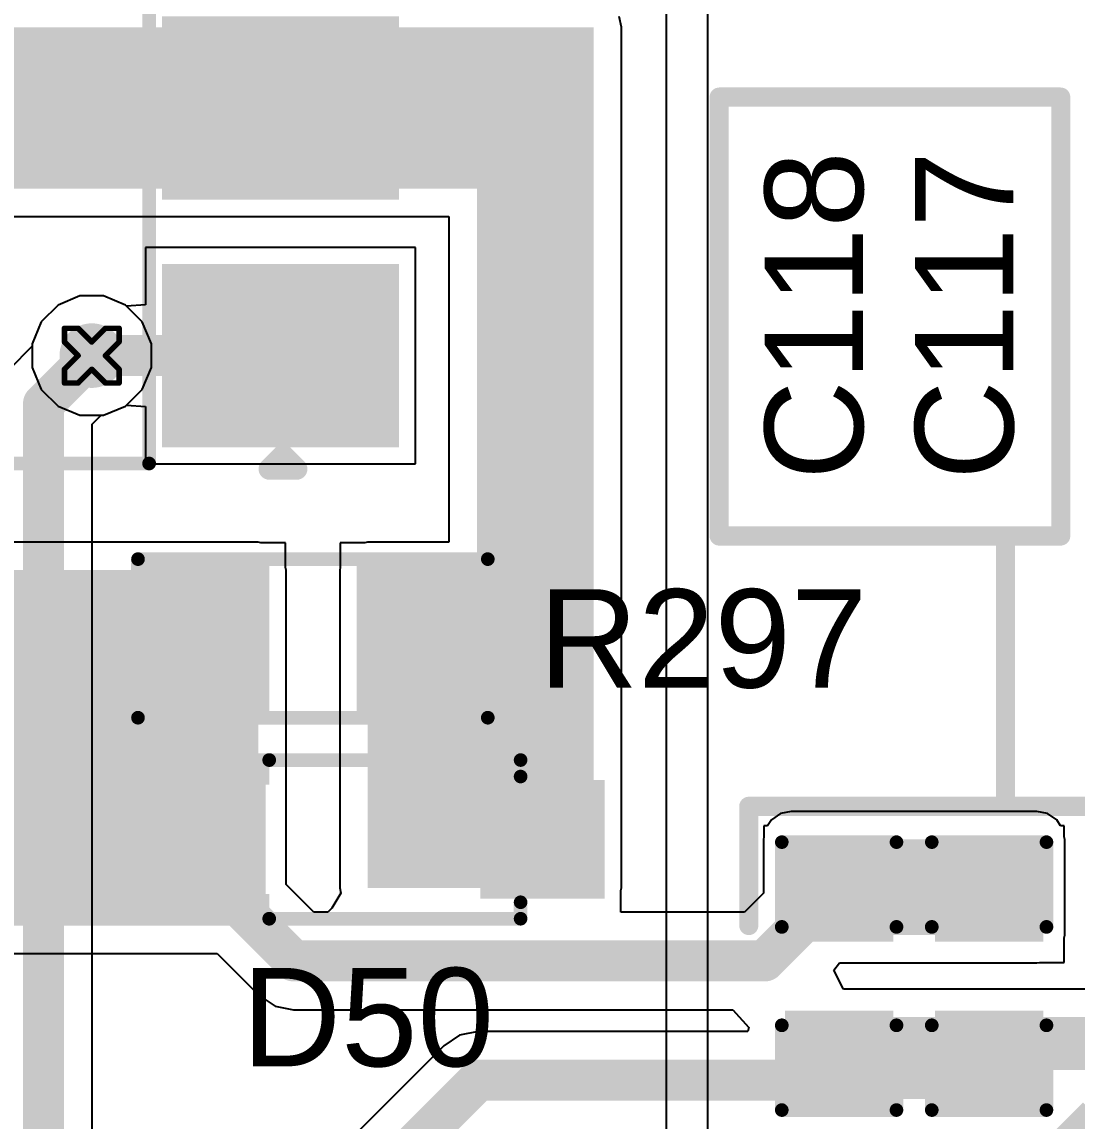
# Model space of a CAD drawing. Header units: inches. Extents: x -11 to 5379, y 0 to 5429.
# Drawn here: x 300.35 to 310.16, y 21.72 to 31.94 of the extents above; entities that cross this region are included whole.
import ezdxf

# ---------------------------------------------------------------- set-up
doc = ezdxf.new("R2010")
doc.units = ezdxf.units.IN
for name, color, linetype in [('Bottom Layer', 5, 'Continuous'), ('Drill Drawing', 1, 'Continuous'), ('GND', 16, 'Continuous'), ('PWR', 76, 'Continuous'), ('Top Layer', 1, 'Continuous'), ('Top Overlay', 2, 'Continuous'), ('Top Paste', 8, 'Continuous'), ('Top Solder', 216, 'Continuous'), ('Via Holes', 16, 'Continuous')]:
    doc.layers.add(name, color=color, linetype=linetype)
doc.styles.add('Arial', font='', dxfattribs={"height": 0.2})
doc.styles.get('Arial').set_extended_font_data('Arial')

# ---------------------------------------------------------------- blocks, each defined once
blk = doc.blocks.new('PZT3904T1G_114')
at = {"layer": 'Top Layer'}
for points in [[(-1.9, 4.05), (1.9, 4.05), (1.9, 2.05), (-1.9, 2.05)], [(-3.05, -2.05), (-1.55, -2.05), (-1.55, -4.05), (-3.05, -4.05)], [(-0.75, -2.05), (0.75, -2.05), (0.75, -4.05), (-0.75, -4.05)], [(1.55, -2.05), (3.05, -2.05), (3.05, -4.05), (1.55, -4.05)]]:
    blk.add_hatch(color=1, dxfattribs=at).paths.add_polyline_path(points)
at = {"layer": 'Top Paste'}
for points in [[(-1.9, 4.05), (1.9, 4.05), (1.9, 2.05), (-1.9, 2.05)], [(-3.05, -2.05), (-1.55, -2.05), (-1.55, -4.05), (-3.05, -4.05)], [(-0.75, -2.05), (0.75, -2.05), (0.75, -4.05), (-0.75, -4.05)], [(1.55, -2.05), (3.05, -2.05), (3.05, -4.05), (1.55, -4.05)]]:
    blk.add_hatch(color=8, dxfattribs=at).paths.add_polyline_path(points)
at = {"layer": 'Top Solder'}
for points in [[(-2.002, 4.152), (2.002, 4.152), (2.002, 1.948), (-2.002, 1.948)], [(-3.152, -1.948), (-1.448, -1.948), (-1.448, -4.152), (-3.152, -4.152)], [(-0.852, -1.948), (0.852, -1.948), (0.852, -4.152), (-0.852, -4.152)], [(1.448, -1.948), (3.152, -1.948), (3.152, -4.152), (1.448, -4.152)]]:
    blk.add_hatch(color=216, dxfattribs=at).paths.add_polyline_path(points)
at = {"layer": 'Top Overlay'}
for points in [[(-3.302, 1.803, 0.127, 0.127, 0), (3.302, 1.803, 0.127, 0.127, 0)], [(-3.302, 1.803, 0.127, 0.127, 0), (-3.302, -1.829, 0.127, 0.127, 0)], [(3.302, 1.803, 0.127, 0.127, 0), (3.302, -1.829, 0.127, 0.127, 0)], [(-3.302, -1.829, 0.127, 0.127, 0), (3.302, -1.829, 0.127, 0.127, 0)], [(-3.353, -2.946, 0.2, 0.2, 0), (-3.226, -3.073, 0.2, 0.2, 0)], [(-3.353, -2.946, 0.2, 0.2, 0), (-3.353, -3.2, 0.2, 0.2, 0)], [(-3.226, -3.073, 0.2, 0.2, 0), (-3.353, -3.2, 0.2, 0.2, 0)]]:
    blk.add_lwpolyline(points, format="xyseb", dxfattribs=at)
for points in [[(-3.334, 1.803, 0.0635, 0.0635, 1), (-3.27, 1.803, 0.0635, 0.0635, 1)], [(-3.334, 1.803, 0.0635, 0.0635, 1), (-3.27, 1.803, 0.0635, 0.0635, 1)], [(3.27, 1.803, 0.0635, 0.0635, 1), (3.334, 1.803, 0.0635, 0.0635, 1)], [(3.27, 1.803, 0.0635, 0.0635, 1), (3.334, 1.803, 0.0635, 0.0635, 1)], [(-3.334, -1.829, 0.0635, 0.0635, 1), (-3.27, -1.829, 0.0635, 0.0635, 1)], [(-3.334, -1.829, 0.0635, 0.0635, 1), (-3.27, -1.829, 0.0635, 0.0635, 1)], [(3.27, -1.829, 0.0635, 0.0635, 1), (3.334, -1.829, 0.0635, 0.0635, 1)], [(3.27, -1.829, 0.0635, 0.0635, 1), (3.334, -1.829, 0.0635, 0.0635, 1)], [(-3.403, -2.946, 0.1, 0.1, 1), (-3.303, -2.946, 0.1, 0.1, 1)], [(-3.403, -2.946, 0.1, 0.1, 1), (-3.303, -2.946, 0.1, 0.1, 1)], [(-3.276, -3.073, 0.1, 0.1, 1), (-3.176, -3.073, 0.1, 0.1, 1)], [(-3.276, -3.073, 0.1, 0.1, 1), (-3.176, -3.073, 0.1, 0.1, 1)], [(-3.403, -3.2, 0.1, 0.1, 1), (-3.303, -3.2, 0.1, 0.1, 1)], [(-3.403, -3.2, 0.1, 0.1, 1), (-3.303, -3.2, 0.1, 0.1, 1)]]:
    blk.add_lwpolyline(points, format="xyseb", close=True, dxfattribs=at)
blk = doc.blocks.new('SOD_123_136')
at = {"layer": 'Top Layer'}
for points in [[(-1.1, 0.45), (-1.1, -0.45), (-2.05, -0.45), (-2.05, 0.45)], [(2.05, 0.45), (2.05, -0.45), (1.1, -0.45), (1.1, 0.45)]]:
    blk.add_hatch(color=1, dxfattribs=at).paths.add_polyline_path(points)
at = {"layer": 'Top Overlay'}
for points in [[(0.965, 0.508), (2.819, 0.508), (2.819, 0.8), (0.965, 0.8)], [(2.12, -0.787), (2.819, -0.787), (2.819, 0.787), (2.12, 0.787)], [(0.965, -0.8), (2.819, -0.8), (2.819, -0.508), (0.965, -0.508)]]:
    blk.add_hatch(color=2, dxfattribs=at).paths.add_polyline_path(points)
at = {"layer": 'Top Paste'}
for points in [[(-1.1, 0.45), (-1.1, -0.45), (-2.05, -0.45), (-2.05, 0.45)], [(2.05, 0.45), (2.05, -0.45), (1.1, -0.45), (1.1, 0.45)]]:
    blk.add_hatch(color=8, dxfattribs=at).paths.add_polyline_path(points)
at = {"layer": 'Top Solder'}
for points in [[(-0.998, 0.552), (-0.998, -0.552), (-2.152, -0.552), (-2.152, 0.552)], [(2.152, 0.552), (2.152, -0.552), (0.998, -0.552), (0.998, 0.552)]]:
    blk.add_hatch(color=216, dxfattribs=at).paths.add_polyline_path(points)
at = {"layer": 'Top Overlay'}
for points in [[(-1.372, 0.737, 0.127, 0.127, 0), (-1.372, 0.584, 0.127, 0.127, 0)], [(0.965, 0.737, 0.127, 0.127, 0), (-1.372, 0.737, 0.127, 0.127, 0)], [(-1.372, -0.584, 0.127, 0.127, 0), (-1.372, -0.737, 0.127, 0.127, 0)], [(0.965, -0.737, 0.127, 0.127, 0), (-1.372, -0.737, 0.127, 0.127, 0)]]:
    blk.add_lwpolyline(points, format="xyseb", dxfattribs=at)
for points in [[(-1.403, 0.737, 0.0635, 0.0635, 1), (-1.34, 0.737, 0.0635, 0.0635, 1)], [(-1.403, 0.737, 0.0635, 0.0635, 1), (-1.34, 0.737, 0.0635, 0.0635, 1)], [(0.933, 0.737, 0.0635, 0.0635, 1), (0.997, 0.737, 0.0635, 0.0635, 1)], [(-1.403, 0.584, 0.0635, 0.0635, 1), (-1.34, 0.584, 0.0635, 0.0635, 1)], [(-1.403, -0.584, 0.0635, 0.0635, 1), (-1.34, -0.584, 0.0635, 0.0635, 1)], [(-1.403, -0.737, 0.0635, 0.0635, 1), (-1.34, -0.737, 0.0635, 0.0635, 1)], [(-1.403, -0.737, 0.0635, 0.0635, 1), (-1.34, -0.737, 0.0635, 0.0635, 1)], [(0.933, -0.737, 0.0635, 0.0635, 1), (0.997, -0.737, 0.0635, 0.0635, 1)]]:
    blk.add_lwpolyline(points, format="xyseb", close=True, dxfattribs=at)
blk = doc.blocks.new('R___0805_221')
at = {"layer": 'Top Layer'}
for points in [[(-1.524, 0.635), (-0.508, 0.635), (-0.508, -0.635), (-1.524, -0.635)], [(0.508, 0.635), (1.524, 0.635), (1.524, -0.635), (0.508, -0.635)]]:
    blk.add_hatch(color=1, dxfattribs=at).paths.add_polyline_path(points)
at = {"layer": 'Top Paste'}
for points in [[(-1.524, 0.635), (-0.508, 0.635), (-0.508, -0.635), (-1.524, -0.635)], [(0.508, 0.635), (1.524, 0.635), (1.524, -0.635), (0.508, -0.635)]]:
    blk.add_hatch(color=8, dxfattribs=at).paths.add_polyline_path(points)
at = {"layer": 'Top Solder'}
for points in [[(-1.6256, 0.7366), (-0.4064, 0.7366), (-0.4064, -0.7366), (-1.6256, -0.7366)], [(0.4064, 0.7366), (1.6256, 0.7366), (1.6256, -0.7366), (0.4064, -0.7366)]]:
    blk.add_hatch(color=216, dxfattribs=at).paths.add_polyline_path(points)
at = {"layer": 'Top Overlay'}
for points in [[(1.6256, 0.7366, 0.127, 0.127, 0), (-1.6256, 0.7366, 0.127, 0.127, 0)], [(-1.6256, 0.7366, 0.127, 0.127, 0), (-1.6256, -0.7366, 0.127, 0.127, 0)], [(1.6256, 0.7366, 0.127, 0.127, 0), (1.6256, -0.7366, 0.127, 0.127, 0)], [(1.6256, -0.7366, 0.127, 0.127, 0), (-1.6256, -0.7366, 0.127, 0.127, 0)]]:
    blk.add_lwpolyline(points, format="xyseb", dxfattribs=at)
for points in [[(-1.65735, 0.7366, 0.0635, 0.0635, 1), (-1.59385, 0.7366, 0.0635, 0.0635, 1)], [(-1.65735, 0.7366, 0.0635, 0.0635, 1), (-1.59385, 0.7366, 0.0635, 0.0635, 1)], [(1.59385, 0.7366, 0.0635, 0.0635, 1), (1.65735, 0.7366, 0.0635, 0.0635, 1)], [(1.59385, 0.7366, 0.0635, 0.0635, 1), (1.65735, 0.7366, 0.0635, 0.0635, 1)], [(-1.65735, -0.7366, 0.0635, 0.0635, 1), (-1.59385, -0.7366, 0.0635, 0.0635, 1)], [(-1.65735, -0.7366, 0.0635, 0.0635, 1), (-1.59385, -0.7366, 0.0635, 0.0635, 1)], [(1.59385, -0.7366, 0.0635, 0.0635, 1), (1.65735, -0.7366, 0.0635, 0.0635, 1)], [(1.59385, -0.7366, 0.0635, 0.0635, 1), (1.65735, -0.7366, 0.0635, 0.0635, 1)]]:
    blk.add_lwpolyline(points, format="xyseb", close=True, dxfattribs=at)
blk = doc.blocks.new('C___0603_617')
at = {"layer": 'Top Layer'}
for points in [[(-0.381, 0.445), (-0.381, -0.445), (-1.143, -0.445), (-1.143, 0.445)], [(1.143, 0.445), (1.143, -0.445), (0.381, -0.445), (0.381, 0.445)]]:
    blk.add_hatch(color=1, dxfattribs=at).paths.add_polyline_path(points)
at = {"layer": 'Top Paste'}
for points in [[(-0.381, 0.445), (-0.381, -0.445), (-1.143, -0.445), (-1.143, 0.445)], [(1.143, 0.445), (1.143, -0.445), (0.381, -0.445), (0.381, 0.445)]]:
    blk.add_hatch(color=8, dxfattribs=at).paths.add_polyline_path(points)
at = {"layer": 'Top Solder'}
for points in [[(-0.321, 0.504), (-0.321, -0.504), (-1.203, -0.504), (-1.203, 0.504)], [(1.203, 0.504), (1.203, -0.504), (0.321, -0.504), (0.321, 0.504)]]:
    blk.add_hatch(color=216, dxfattribs=at).paths.add_polyline_path(points)
at = {"layer": 'Top Overlay'}
for points in [[(-1.245, 0.533, 0.127, 0.127, 0), (-1.245, -0.533, 0.127, 0.127, 0)], [(-1.245, 0.533, 0.127, 0.127, 0), (-0.457, 0.533, 0.127, 0.127, 0)], [(0.457, 0.533, 0.127, 0.127, 0), (1.245, 0.533, 0.127, 0.127, 0)], [(1.245, 0.533, 0.127, 0.127, 0), (1.245, -0.533, 0.127, 0.127, 0)], [(-1.245, -0.533, 0.127, 0.127, 0), (-0.457, -0.533, 0.127, 0.127, 0)], [(0.457, -0.533, 0.127, 0.127, 0), (1.245, -0.533, 0.127, 0.127, 0)]]:
    blk.add_lwpolyline(points, format="xyseb", dxfattribs=at)
for points in [[(-1.276, 0.533, 0.0635, 0.0635, 1), (-1.213, 0.533, 0.0635, 0.0635, 1)], [(-1.276, 0.533, 0.0635, 0.0635, 1), (-1.213, 0.533, 0.0635, 0.0635, 1)], [(-0.489, 0.533, 0.0635, 0.0635, 1), (-0.425, 0.533, 0.0635, 0.0635, 1)], [(0.425, 0.533, 0.0635, 0.0635, 1), (0.489, 0.533, 0.0635, 0.0635, 1)], [(1.213, 0.533, 0.0635, 0.0635, 1), (1.276, 0.533, 0.0635, 0.0635, 1)], [(1.213, 0.533, 0.0635, 0.0635, 1), (1.276, 0.533, 0.0635, 0.0635, 1)], [(-1.276, -0.533, 0.0635, 0.0635, 1), (-1.213, -0.533, 0.0635, 0.0635, 1)], [(-1.276, -0.533, 0.0635, 0.0635, 1), (-1.213, -0.533, 0.0635, 0.0635, 1)], [(-0.489, -0.533, 0.0635, 0.0635, 1), (-0.425, -0.533, 0.0635, 0.0635, 1)], [(0.425, -0.533, 0.0635, 0.0635, 1), (0.489, -0.533, 0.0635, 0.0635, 1)], [(1.213, -0.533, 0.0635, 0.0635, 1), (1.276, -0.533, 0.0635, 0.0635, 1)], [(1.213, -0.533, 0.0635, 0.0635, 1), (1.276, -0.533, 0.0635, 0.0635, 1)]]:
    blk.add_lwpolyline(points, format="xyseb", close=True, dxfattribs=at)
blk = doc.blocks.new('C___0603_618')
at = {"layer": 'Top Layer'}
for points in [[(-0.381, 0.445), (-0.381, -0.445), (-1.143, -0.445), (-1.143, 0.445)], [(1.143, 0.445), (1.143, -0.445), (0.381, -0.445), (0.381, 0.445)]]:
    blk.add_hatch(color=1, dxfattribs=at).paths.add_polyline_path(points)
at = {"layer": 'Top Paste'}
for points in [[(-0.381, 0.445), (-0.381, -0.445), (-1.143, -0.445), (-1.143, 0.445)], [(1.143, 0.445), (1.143, -0.445), (0.381, -0.445), (0.381, 0.445)]]:
    blk.add_hatch(color=8, dxfattribs=at).paths.add_polyline_path(points)
at = {"layer": 'Top Solder'}
for points in [[(-0.321, 0.504), (-0.321, -0.504), (-1.203, -0.504), (-1.203, 0.504)], [(1.203, 0.504), (1.203, -0.504), (0.321, -0.504), (0.321, 0.504)]]:
    blk.add_hatch(color=216, dxfattribs=at).paths.add_polyline_path(points)
at = {"layer": 'Top Overlay'}
for points in [[(-1.245, 0.533, 0.127, 0.127, 0), (-1.245, -0.533, 0.127, 0.127, 0)], [(-1.245, 0.533, 0.127, 0.127, 0), (-0.457, 0.533, 0.127, 0.127, 0)], [(0.457, 0.533, 0.127, 0.127, 0), (1.245, 0.533, 0.127, 0.127, 0)], [(1.245, 0.533, 0.127, 0.127, 0), (1.245, -0.533, 0.127, 0.127, 0)], [(-1.245, -0.533, 0.127, 0.127, 0), (-0.457, -0.533, 0.127, 0.127, 0)], [(0.457, -0.533, 0.127, 0.127, 0), (1.245, -0.533, 0.127, 0.127, 0)]]:
    blk.add_lwpolyline(points, format="xyseb", dxfattribs=at)
for points in [[(-1.276, 0.533, 0.0635, 0.0635, 1), (-1.213, 0.533, 0.0635, 0.0635, 1)], [(-1.276, 0.533, 0.0635, 0.0635, 1), (-1.213, 0.533, 0.0635, 0.0635, 1)], [(-0.489, 0.533, 0.0635, 0.0635, 1), (-0.425, 0.533, 0.0635, 0.0635, 1)], [(0.425, 0.533, 0.0635, 0.0635, 1), (0.489, 0.533, 0.0635, 0.0635, 1)], [(1.213, 0.533, 0.0635, 0.0635, 1), (1.276, 0.533, 0.0635, 0.0635, 1)], [(1.213, 0.533, 0.0635, 0.0635, 1), (1.276, 0.533, 0.0635, 0.0635, 1)], [(-1.276, -0.533, 0.0635, 0.0635, 1), (-1.213, -0.533, 0.0635, 0.0635, 1)], [(-1.276, -0.533, 0.0635, 0.0635, 1), (-1.213, -0.533, 0.0635, 0.0635, 1)], [(-0.489, -0.533, 0.0635, 0.0635, 1), (-0.425, -0.533, 0.0635, 0.0635, 1)], [(0.425, -0.533, 0.0635, 0.0635, 1), (0.489, -0.533, 0.0635, 0.0635, 1)], [(1.213, -0.533, 0.0635, 0.0635, 1), (1.276, -0.533, 0.0635, 0.0635, 1)], [(1.213, -0.533, 0.0635, 0.0635, 1), (1.276, -0.533, 0.0635, 0.0635, 1)]]:
    blk.add_lwpolyline(points, format="xyseb", close=True, dxfattribs=at)

msp = doc.modelspace()

# ---------------------------------------------------------------- hatches: boundary and pattern name
at = {"layer": 'Bottom Layer'}
h = msp.add_hatch(color=5, dxfattribs=at)
edge = h.paths.add_edge_path()
edge.add_arc((301.001, 28.84), 0.3, 0, 360)
at = {"layer": 'GND'}
h = msp.add_hatch(color=16, dxfattribs=at)
edge = h.paths.add_edge_path()
edge.add_arc((301.001, 28.84), 0.3, 0, 360)
at = {"layer": 'PWR'}
h = msp.add_hatch(color=76, dxfattribs=at)
edge = h.paths.add_edge_path()
edge.add_arc((301.001, 28.84), 0.3, 0, 360)
at = {"layer": 'Top Layer'}
for points in [[(295.655, 30.39), (305.665, 30.39), (305.665, 31.89), (295.655, 31.89)], [(304.58, 23.896), (305.665, 23.896), (305.665, 31.89), (304.58, 31.89)], [(296.664, 23.546), (302.548, 23.546), (302.548, 26.848), (296.664, 26.848)], [(296.664, 25.578), (302.548, 25.578), (302.548, 26.848), (296.664, 26.848)], [(303.564, 23.896), (305.665, 23.896), (305.665, 26.848), (303.564, 26.848)], [(307.502, 23.457), (309.785, 23.457), (309.785, 24.346), (307.502, 24.346)], [(307.502, 21.933), (309.785, 21.933), (309.785, 22.695), (307.502, 22.695)], [(307.502, 22.205), (311.452, 22.205), (311.452, 22.695), (307.502, 22.695)]]:
    msp.add_hatch(color=1, dxfattribs=at).paths.add_polyline_path(points)
h = msp.add_hatch(color=1, dxfattribs=at)
edge = h.paths.add_edge_path()
edge.add_arc((301.001, 28.84), 0.3, 0, 360)
at = {"layer": 'Via Holes'}
h = msp.add_hatch(color=7, dxfattribs=at)
edge = h.paths.add_edge_path()
edge.add_arc((301.001, 28.84), 0.15, 0, 360)

# ---------------------------------------------------------------- linework, layer by layer
at = {"layer": 'Bottom Layer'}
for p, q in [((300.891, 29.394), (300.687, 29.309)), ((301.111, 29.394), (300.891, 29.394)), ((301.315, 29.309), (301.111, 29.394)), ((300.687, 29.309), (300.531, 29.154)), ((301.47, 29.154), (301.315, 29.309)), ((300.531, 29.154), (300.447, 28.95)), ((301.555, 28.95), (301.47, 29.154)), ((300.447, 28.927), (300.232, 28.712)), ((300.447, 28.95), (300.447, 28.927)), ((301.555, 28.73), (301.555, 28.95)), ((301.47, 28.526), (301.555, 28.73)), ((301.315, 28.37), (301.47, 28.526)), ((301.111, 28.286), (301.315, 28.37)), ((301.006, 28.204), (301.088, 28.286)), ((301.006, 20.652), (301.006, 28.204)), ((301.088, 28.286), (301.111, 28.286))]:
    msp.add_line(p, q, dxfattribs=at)
for points in [[(300.553, 28.392, 0.381, 0.381, 0), (301.001, 28.84, 0.381, 0.381, 0)], [(300.553, 20.464, 0.381, 0.381, 0), (300.553, 28.392, 0.381, 0.381, 0)]]:
    msp.add_lwpolyline(points, format="xyseb", dxfattribs=at)
for points in [[(300.906, 28.84, 0.191, 0.191, 1), (301.096, 28.84, 0.191, 0.191, 1)], [(300.457, 28.392, 0.191, 0.191, 1), (300.648, 28.392, 0.191, 0.191, 1)], [(300.457, 28.392, 0.191, 0.191, 1), (300.648, 28.392, 0.191, 0.191, 1)]]:
    msp.add_lwpolyline(points, format="xyseb", close=True, dxfattribs=at)
at = {"layer": 'Drill Drawing'}
for points in [[(300.747, 28.967, 0.0508, 0.0508, 0), (300.747, 29.094, 0.0508, 0.0508, 0)], [(300.747, 29.094, 0.0508, 0.0508, 0), (300.874, 29.094, 0.0508, 0.0508, 0)], [(300.874, 29.094, 0.0508, 0.0508, 0), (301.001, 28.967, 0.0508, 0.0508, 0)], [(301.001, 28.967, 0.0508, 0.0508, 0), (301.128, 29.094, 0.0508, 0.0508, 0)], [(301.128, 29.094, 0.0508, 0.0508, 0), (301.255, 29.094, 0.0508, 0.0508, 0)], [(301.255, 28.967, 0.0508, 0.0508, 0), (301.255, 29.094, 0.0508, 0.0508, 0)], [(300.747, 28.967, 0.0508, 0.0508, 0), (300.874, 28.84, 0.0508, 0.0508, 0)], [(301.128, 28.84, 0.0508, 0.0508, 0), (301.255, 28.967, 0.0508, 0.0508, 0)], [(300.747, 28.713, 0.0508, 0.0508, 0), (300.874, 28.84, 0.0508, 0.0508, 0)], [(301.128, 28.84, 0.0508, 0.0508, 0), (301.255, 28.713, 0.0508, 0.0508, 0)], [(300.747, 28.586, 0.0508, 0.0508, 0), (300.747, 28.713, 0.0508, 0.0508, 0)], [(300.874, 28.586, 0.0508, 0.0508, 0), (301.001, 28.713, 0.0508, 0.0508, 0)], [(301.001, 28.713, 0.0508, 0.0508, 0), (301.128, 28.586, 0.0508, 0.0508, 0)], [(301.255, 28.586, 0.0508, 0.0508, 0), (301.255, 28.713, 0.0508, 0.0508, 0)], [(300.747, 28.586, 0.0508, 0.0508, 0), (300.874, 28.586, 0.0508, 0.0508, 0)], [(301.128, 28.586, 0.0508, 0.0508, 0), (301.255, 28.586, 0.0508, 0.0508, 0)]]:
    msp.add_lwpolyline(points, format="xyseb", dxfattribs=at)
for points in [[(300.734, 29.094, 0.0254, 0.0254, 1), (300.76, 29.094, 0.0254, 0.0254, 1)], [(300.734, 29.094, 0.0254, 0.0254, 1), (300.76, 29.094, 0.0254, 0.0254, 1)], [(300.861, 29.094, 0.0254, 0.0254, 1), (300.887, 29.094, 0.0254, 0.0254, 1)], [(300.861, 29.094, 0.0254, 0.0254, 1), (300.887, 29.094, 0.0254, 0.0254, 1)], [(301.115, 29.094, 0.0254, 0.0254, 1), (301.141, 29.094, 0.0254, 0.0254, 1)], [(301.115, 29.094, 0.0254, 0.0254, 1), (301.141, 29.094, 0.0254, 0.0254, 1)], [(301.242, 29.094, 0.0254, 0.0254, 1), (301.268, 29.094, 0.0254, 0.0254, 1)], [(301.242, 29.094, 0.0254, 0.0254, 1), (301.268, 29.094, 0.0254, 0.0254, 1)], [(300.734, 28.967, 0.0254, 0.0254, 1), (300.76, 28.967, 0.0254, 0.0254, 1)], [(300.734, 28.967, 0.0254, 0.0254, 1), (300.76, 28.967, 0.0254, 0.0254, 1)], [(300.988, 28.967, 0.0254, 0.0254, 1), (301.014, 28.967, 0.0254, 0.0254, 1)], [(300.988, 28.967, 0.0254, 0.0254, 1), (301.014, 28.967, 0.0254, 0.0254, 1)], [(301.242, 28.967, 0.0254, 0.0254, 1), (301.268, 28.967, 0.0254, 0.0254, 1)], [(301.242, 28.967, 0.0254, 0.0254, 1), (301.268, 28.967, 0.0254, 0.0254, 1)], [(300.861, 28.84, 0.0254, 0.0254, 1), (300.887, 28.84, 0.0254, 0.0254, 1)], [(300.861, 28.84, 0.0254, 0.0254, 1), (300.887, 28.84, 0.0254, 0.0254, 1)], [(301.115, 28.84, 0.0254, 0.0254, 1), (301.141, 28.84, 0.0254, 0.0254, 1)], [(301.115, 28.84, 0.0254, 0.0254, 1), (301.141, 28.84, 0.0254, 0.0254, 1)], [(300.734, 28.713, 0.0254, 0.0254, 1), (300.76, 28.713, 0.0254, 0.0254, 1)], [(300.734, 28.713, 0.0254, 0.0254, 1), (300.76, 28.713, 0.0254, 0.0254, 1)], [(300.988, 28.713, 0.0254, 0.0254, 1), (301.014, 28.713, 0.0254, 0.0254, 1)], [(300.988, 28.713, 0.0254, 0.0254, 1), (301.014, 28.713, 0.0254, 0.0254, 1)], [(301.242, 28.713, 0.0254, 0.0254, 1), (301.268, 28.713, 0.0254, 0.0254, 1)], [(301.242, 28.713, 0.0254, 0.0254, 1), (301.268, 28.713, 0.0254, 0.0254, 1)], [(300.734, 28.586, 0.0254, 0.0254, 1), (300.76, 28.586, 0.0254, 0.0254, 1)], [(300.734, 28.586, 0.0254, 0.0254, 1), (300.76, 28.586, 0.0254, 0.0254, 1)], [(300.861, 28.586, 0.0254, 0.0254, 1), (300.887, 28.586, 0.0254, 0.0254, 1)], [(300.861, 28.586, 0.0254, 0.0254, 1), (300.887, 28.586, 0.0254, 0.0254, 1)], [(301.115, 28.586, 0.0254, 0.0254, 1), (301.141, 28.586, 0.0254, 0.0254, 1)], [(301.115, 28.586, 0.0254, 0.0254, 1), (301.141, 28.586, 0.0254, 0.0254, 1)], [(301.242, 28.586, 0.0254, 0.0254, 1), (301.268, 28.586, 0.0254, 0.0254, 1)], [(301.242, 28.586, 0.0254, 0.0254, 1), (301.268, 28.586, 0.0254, 0.0254, 1)]]:
    msp.add_lwpolyline(points, format="xyseb", close=True, dxfattribs=at)
at = {"layer": 'GND'}
for p, q in [((300.891, 29.394), (300.687, 29.309)), ((301.111, 29.394), (300.891, 29.394)), ((301.315, 29.309), (301.111, 29.394)), ((300.687, 29.309), (300.531, 29.154)), ((301.47, 29.154), (301.315, 29.309)), ((300.531, 29.154), (300.447, 28.95)), ((301.555, 28.95), (301.47, 29.154)), ((300.447, 28.95), (300.447, 28.73)), ((301.555, 28.73), (301.555, 28.95)), ((300.447, 28.73), (300.531, 28.526)), ((301.47, 28.526), (301.555, 28.73)), ((300.531, 28.526), (300.687, 28.37)), ((301.315, 28.37), (301.47, 28.526)), ((300.687, 28.37), (300.891, 28.286)), ((301.111, 28.286), (301.315, 28.37)), ((300.891, 28.286), (301.111, 28.286))]:
    msp.add_line(p, q, dxfattribs=at)
at = {"layer": 'PWR'}
for p, q in [((306.727, 21.263), (306.727, 38.456)), ((306.338, 38.067), (306.338, 21.263)), ((300.891, 29.394), (300.687, 29.309)), ((301.111, 29.394), (300.891, 29.394)), ((301.315, 29.309), (301.111, 29.394)), ((300.687, 29.309), (300.531, 29.154)), ((301.47, 29.154), (301.315, 29.309)), ((300.531, 29.154), (300.447, 28.95)), ((301.555, 28.95), (301.47, 29.154)), ((300.447, 28.95), (300.447, 28.73)), ((301.555, 28.73), (301.555, 28.95)), ((300.447, 28.73), (300.531, 28.526)), ((301.47, 28.526), (301.555, 28.73)), ((300.531, 28.526), (300.687, 28.37)), ((301.315, 28.37), (301.47, 28.526)), ((300.687, 28.37), (300.891, 28.286)), ((301.111, 28.286), (301.315, 28.37)), ((300.891, 28.286), (301.111, 28.286))]:
    msp.add_line(p, q, dxfattribs=at)
at = {"layer": 'Top Layer'}
for p, q in [((305.924, 31.89), (305.904, 31.989)), ((305.924, 23.896), (305.924, 31.89)), ((299.964, 30.131), (304.321, 30.131)), ((304.321, 30.131), (304.321, 27.107)), ((304.009, 29.844), (301.501, 29.844)), ((301.501, 29.844), (301.501, 29.312)), ((304.009, 27.836), (304.009, 29.844)), ((300.891, 29.394), (300.687, 29.309)), ((301.111, 29.394), (300.891, 29.394)), ((301.315, 29.309), (301.111, 29.394)), ((300.687, 29.309), (300.531, 29.154)), ((301.323, 29.301), (301.315, 29.309)), ((301.501, 29.312), (301.323, 29.301)), ((300.531, 29.154), (300.447, 28.95)), ((300.447, 28.95), (300.447, 28.73)), ((300.447, 28.73), (300.531, 28.526)), ((300.531, 28.526), (300.687, 28.37)), ((300.687, 28.37), (300.891, 28.286)), ((301.111, 28.286), (301.315, 28.37)), ((301.315, 28.37), (301.323, 28.379)), ((301.323, 28.379), (301.501, 28.368)), ((301.501, 28.368), (301.501, 27.836)), ((300.891, 28.286), (301.111, 28.286)), ((301.501, 27.836), (304.009, 27.836)), ((302.548, 27.107), (296.664, 27.107)), ((302.573, 27.102), (302.548, 27.107)), ((302.802, 27.102), (302.573, 27.102)), ((302.802, 26.873), (302.802, 27.102)), ((303.539, 27.102), (303.31, 27.102)), ((303.31, 27.102), (303.31, 26.873)), ((303.564, 27.107), (303.539, 27.102)), ((304.321, 27.107), (303.564, 27.107)), ((302.807, 26.848), (302.802, 26.873)), ((302.807, 23.928), (302.807, 26.848)), ((303.31, 26.873), (303.305, 26.848)), ((303.305, 26.848), (303.305, 23.896)), ((307.319, 24.529), (307.282, 24.473)), ((307.403, 24.585), (307.319, 24.529)), ((307.502, 24.605), (307.403, 24.585)), ((309.785, 24.605), (307.502, 24.605)), ((309.885, 24.585), (309.785, 24.605)), ((309.969, 24.529), (309.885, 24.585)), ((310.006, 24.473), (309.969, 24.529)), ((307.282, 24.473), (307.248, 24.473)), ((307.248, 24.473), (307.248, 24.371)), ((310.039, 24.473), (310.006, 24.473)), ((310.039, 24.371), (310.039, 24.473)), ((307.248, 24.371), (307.243, 24.346)), ((307.243, 24.346), (307.243, 23.847)), ((310.044, 24.346), (310.039, 24.371)), ((310.044, 23.457), (310.044, 24.346)), ((303.065, 23.67), (302.807, 23.928)), ((303.315, 23.848), (303.233, 23.707)), ((303.305, 23.896), (303.315, 23.848)), ((305.919, 23.871), (305.924, 23.896)), ((305.919, 23.67), (305.919, 23.871)), ((307.243, 23.847), (307.067, 23.67)), ((303.196, 23.67), (303.065, 23.67)), ((303.233, 23.707), (303.196, 23.67)), ((307.067, 23.67), (305.919, 23.67)), ((310.039, 23.432), (310.044, 23.457)), ((310.039, 23.203), (310.039, 23.432)), ((299.115, 23.287), (302.166, 23.287)), ((302.166, 23.287), (302.557, 22.896)), ((307.899, 23.131), (307.949, 23.198)), ((307.949, 23.198), (309.785, 23.198)), ((309.785, 23.198), (309.81, 23.203)), ((309.81, 23.203), (310.039, 23.203)), ((307.987, 22.954), (307.899, 23.131)), ((302.557, 22.896), (302.704, 22.798)), ((311.452, 22.954), (307.987, 22.954)), ((302.704, 22.798), (302.877, 22.764)), ((302.877, 22.764), (306.959, 22.764)), ((306.959, 22.764), (307.107, 22.597)), ((307.107, 22.597), (307.1, 22.562)), ((304.419, 22.528), (304.272, 22.429)), ((304.592, 22.562), (304.419, 22.528)), ((307.1, 22.562), (304.592, 22.562)), ((304.272, 22.429), (303.244, 21.401))]:
    msp.add_line(p, q, dxfattribs=at)
for points in [[(301.001, 28.84, 0.381, 0.381, 0), (302.755, 28.84, 0.381, 0.381, 0)], [(302.04, 24.054, 0.381, 0.381, 0), (302.04, 24.346, 0.381, 0.381, 0)], [(302.04, 24.346, 0.381, 0.381, 0), (302.065, 24.346, 0.381, 0.381, 0)], [(302.04, 24.054, 0.381, 0.381, 0), (302.877, 23.217, 0.381, 0.381, 0)], [(307.693, 23.647, 0.381, 0.381, 0), (307.939, 23.893, 0.381, 0.381, 0)], [(307.939, 23.893, 0.381, 0.381, 0), (307.939, 23.901, 0.381, 0.381, 0)], [(307.939, 23.901, 0.381, 0.381, 0), (308.644, 23.901, 0.381, 0.381, 0)], [(308.644, 23.838, 0.381, 0.381, 0), (309.341, 23.838, 0.381, 0.381, 0)], [(307.255, 23.217, 0.381, 0.381, 0), (307.685, 23.647, 0.381, 0.381, 0)], [(307.685, 23.647, 0.381, 0.381, 0), (307.693, 23.647, 0.381, 0.381, 0)], [(302.877, 23.217, 0.381, 0.381, 0), (307.255, 23.217, 0.381, 0.381, 0)], [(307.742, 22.109, 0.381, 0.381, 0), (307.947, 22.314, 0.381, 0.381, 0)], [(303.564, 21.081, 0.381, 0.381, 0), (304.592, 22.109, 0.381, 0.381, 0)], [(304.592, 22.109, 0.381, 0.381, 0), (307.742, 22.109, 0.381, 0.381, 0)], [(309.496, 21.041, 0.203, 0.203, 0), (310.285, 21.83, 0.203, 0.203, 0)]]:
    msp.add_lwpolyline(points, format="xyseb", dxfattribs=at)
for points in [[(300.906, 28.84, 0.191, 0.191, 1), (301.096, 28.84, 0.191, 0.191, 1)], [(302.66, 28.84, 0.191, 0.191, 1), (302.85, 28.84, 0.191, 0.191, 1)], [(301.945, 24.346, 0.191, 0.191, 1), (302.135, 24.346, 0.191, 0.191, 1)], [(301.945, 24.346, 0.191, 0.191, 1), (302.135, 24.346, 0.191, 0.191, 1)], [(301.97, 24.346, 0.191, 0.191, 1), (302.16, 24.346, 0.191, 0.191, 1)], [(301.945, 24.054, 0.191, 0.191, 1), (302.135, 24.054, 0.191, 0.191, 1)], [(301.945, 24.054, 0.191, 0.191, 1), (302.135, 24.054, 0.191, 0.191, 1)], [(307.844, 23.901, 0.191, 0.191, 1), (308.034, 23.901, 0.191, 0.191, 1)], [(307.844, 23.901, 0.191, 0.191, 1), (308.034, 23.901, 0.191, 0.191, 1)], [(307.844, 23.893, 0.191, 0.191, 1), (308.034, 23.893, 0.191, 0.191, 1)], [(307.844, 23.893, 0.191, 0.191, 1), (308.034, 23.893, 0.191, 0.191, 1)], [(308.549, 23.901, 0.191, 0.191, 1), (308.739, 23.901, 0.191, 0.191, 1)], [(308.549, 23.838, 0.191, 0.191, 1), (308.739, 23.838, 0.191, 0.191, 1)], [(309.246, 23.838, 0.191, 0.191, 1), (309.436, 23.838, 0.191, 0.191, 1)], [(307.59, 23.647, 0.191, 0.191, 1), (307.78, 23.647, 0.191, 0.191, 1)], [(307.59, 23.647, 0.191, 0.191, 1), (307.78, 23.647, 0.191, 0.191, 1)], [(307.598, 23.647, 0.191, 0.191, 1), (307.788, 23.647, 0.191, 0.191, 1)], [(307.598, 23.647, 0.191, 0.191, 1), (307.788, 23.647, 0.191, 0.191, 1)], [(302.782, 23.217, 0.191, 0.191, 1), (302.972, 23.217, 0.191, 0.191, 1)], [(302.782, 23.217, 0.191, 0.191, 1), (302.972, 23.217, 0.191, 0.191, 1)], [(307.159, 23.217, 0.191, 0.191, 1), (307.35, 23.217, 0.191, 0.191, 1)], [(307.159, 23.217, 0.191, 0.191, 1), (307.35, 23.217, 0.191, 0.191, 1)], [(307.852, 22.314, 0.191, 0.191, 1), (308.042, 22.314, 0.191, 0.191, 1)], [(304.497, 22.109, 0.191, 0.191, 1), (304.688, 22.109, 0.191, 0.191, 1)], [(304.497, 22.109, 0.191, 0.191, 1), (304.688, 22.109, 0.191, 0.191, 1)], [(307.647, 22.109, 0.191, 0.191, 1), (307.837, 22.109, 0.191, 0.191, 1)], [(307.647, 22.109, 0.191, 0.191, 1), (307.837, 22.109, 0.191, 0.191, 1)]]:
    msp.add_lwpolyline(points, format="xyseb", close=True, dxfattribs=at)
at = {"layer": 'Top Overlay'}
for points in [[(306.832, 31.242, 0.178, 0.178, 0), (310.007, 31.242, 0.178, 0.178, 0)], [(306.832, 27.164, 0.178, 0.178, 0), (306.832, 31.242, 0.178, 0.178, 0)], [(310.007, 27.164, 0.178, 0.178, 0), (310.007, 31.242, 0.178, 0.178, 0)], [(306.832, 27.164, 0.178, 0.178, 0), (310.007, 27.164, 0.178, 0.178, 0)], [(309.494, 24.653, 0.178, 0.178, 0), (309.494, 27.164, 0.178, 0.178, 0)], [(307.107, 24.653, 0.178, 0.178, 0), (310.261, 24.653, 0.178, 0.178, 0)], [(307.107, 23.546, 0.178, 0.178, 0), (307.107, 24.653, 0.178, 0.178, 0)]]:
    msp.add_lwpolyline(points, format="xyseb", dxfattribs=at)
for points in [[(306.788, 31.242, 0.0889, 0.0889, 1), (306.876, 31.242, 0.0889, 0.0889, 1)], [(306.788, 31.242, 0.0889, 0.0889, 1), (306.876, 31.242, 0.0889, 0.0889, 1)], [(309.963, 31.242, 0.0889, 0.0889, 1), (310.051, 31.242, 0.0889, 0.0889, 1)], [(309.963, 31.242, 0.0889, 0.0889, 1), (310.051, 31.242, 0.0889, 0.0889, 1)], [(306.788, 27.164, 0.0889, 0.0889, 1), (306.876, 27.164, 0.0889, 0.0889, 1)], [(306.788, 27.164, 0.0889, 0.0889, 1), (306.876, 27.164, 0.0889, 0.0889, 1)], [(309.45, 27.164, 0.0889, 0.0889, 1), (309.539, 27.164, 0.0889, 0.0889, 1)], [(309.963, 27.164, 0.0889, 0.0889, 1), (310.051, 27.164, 0.0889, 0.0889, 1)], [(309.963, 27.164, 0.0889, 0.0889, 1), (310.051, 27.164, 0.0889, 0.0889, 1)], [(307.063, 24.653, 0.0889, 0.0889, 1), (307.152, 24.653, 0.0889, 0.0889, 1)], [(307.063, 24.653, 0.0889, 0.0889, 1), (307.152, 24.653, 0.0889, 0.0889, 1)], [(309.45, 24.653, 0.0889, 0.0889, 1), (309.539, 24.653, 0.0889, 0.0889, 1)], [(307.063, 23.546, 0.0889, 0.0889, 1), (307.152, 23.546, 0.0889, 0.0889, 1)]]:
    msp.add_lwpolyline(points, format="xyseb", close=True, dxfattribs=at)

# ---------------------------------------------------------------- block references
for name, p, rotation in [('PZT3904T1G_114', (299.705, 31.14), 90), ('R___0805_221', (303.056, 26.213), 180), ('SOD_123_136', (303.615, 24.346), 180), ('C___0603_617', (307.947, 23.076), 90), ('C___0603_618', (309.341, 23.076), 90)]:
    msp.add_blockref(name, p, dxfattribs=dict(rotation=rotation))

# ---------------------------------------------------------------- texts
at = {"layer": 'Top Overlay', "style": 'Arial'}
for s, p in [('C118', (308.17, 27.686)), ('C117', (309.567, 27.686))]:
    msp.add_text(s, height=0.9144, rotation=90, dxfattribs=at).set_placement(p)
for s, p in [('R297', (305.156, 25.756)), ('D50', (302.396, 22.238))]:
    msp.add_text(s, height=0.9144, dxfattribs=at).set_placement(p)

doc.saveas('drawing.dxf')
